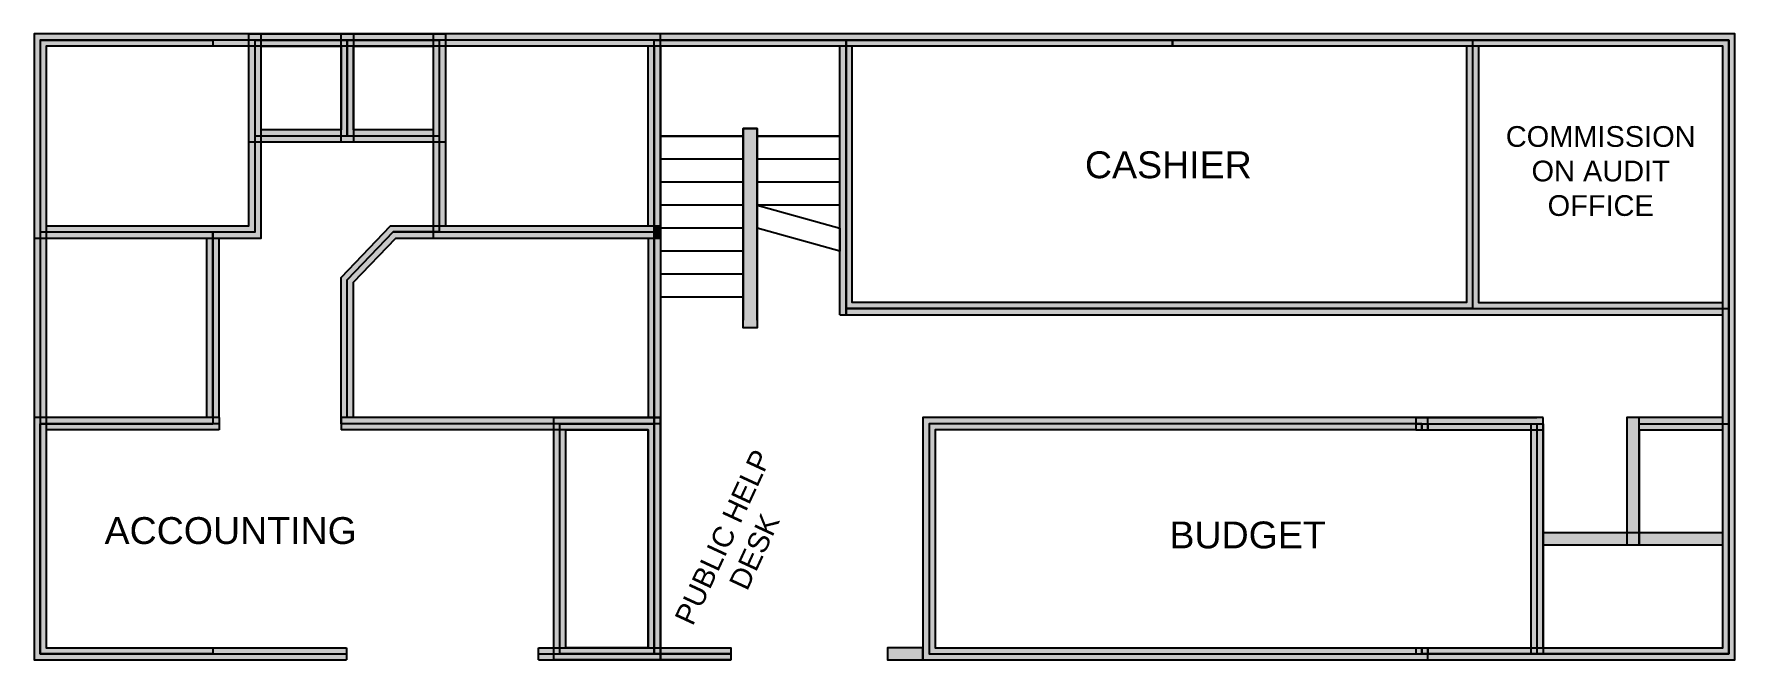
# Model space of a CAD drawing. Header units: centimetres. Extents: x 5342 to 27502, y 9932 to 18092.
import ezdxf

# ---------------------------------------------------------------- set-up
doc = ezdxf.new("R2010")
doc.units = ezdxf.units.CM
doc.layers.add('hatches', color=7, linetype='Continuous')
doc.layers.add('label', color=7, linetype='Continuous')
doc.styles.get("Standard").update_dxf_attribs({"font": 'arial.ttf'})

msp = doc.modelspace()

# ---------------------------------------------------------------- hatches: boundary and pattern name
at = {"layer": 'hatches'}
h = msp.add_hatch(color=256, dxfattribs=at)
h.dxf.hatch_style = 1
h.paths.add_polyline_path([(10542, 18012), (9502, 18012), (9502, 17932), (10542, 17932)])
h.paths.add_polyline_path([(10702, 18012), (10622, 18012), (10622, 17932), (10702, 17932)])
h.paths.add_polyline_path([(10622, 18012), (10542, 18012), (10542, 17932), (10622, 17932)])
h.paths.add_polyline_path([(10702, 18092), (10542, 18092), (10542, 18012), (10622, 18012), (10702, 18012)])
h.paths.add_polyline_path([(10542, 18092), (9502, 18092), (9502, 18012), (10542, 18012)])
h.paths.add_polyline_path([(9502, 18092), (9342, 18092), (9342, 18012), (9422, 18012), (9502, 18012)])
h.paths.add_polyline_path([(9422, 18012), (9342, 18012), (9342, 17932), (9422, 17932)])
h.paths.add_polyline_path([(9502, 18012), (9422, 18012), (9422, 17932), (9502, 17932)])
h.paths.add_polyline_path([(9502, 17932), (9422, 17932), (9422, 16762), (9502, 16762)])
h.paths.add_polyline_path([(9422, 17932), (9342, 17932), (9342, 16762), (9422, 16762)])
h.paths.add_polyline_path([(9342, 18012), (8302, 18012), (8302, 17932), (9342, 17932)])
h.paths.add_polyline_path([(9342, 18092), (8302, 18092), (8302, 18012), (9342, 18012)])
h.paths.add_polyline_path([(8222, 18012), (8142, 18012), (8142, 17932), (8222, 17932)])
h.paths.add_polyline_path([(8302, 18012), (8222, 18012), (8222, 17932), (8302, 17932)])
h.paths.add_polyline_path([(8302, 18092), (8142, 18092), (8142, 18012), (8222, 18012), (8302, 18012)])
h.paths.add_polyline_path([(8222, 17932), (8142, 17932), (8142, 16682), (8222, 16682)])
h.paths.add_polyline_path([(8302, 17932), (8222, 17932), (8222, 16762), (8302, 16762)])
h.paths.add_polyline_path([(8142, 18012), (7672, 18012), (7672, 17932), (8142, 17932)], flags=17)
h.paths.add_polyline_path([(8142, 18092), (5342, 18092), (5342, 15432), (5422, 15432), (5422, 18012), (8142, 18012)])
h.paths.add_polyline_path([(7672, 18012), (5422, 18012), (5422, 15512), (5502, 15512), (5502, 17932), (7672, 17932)], flags=17)
h = msp.add_hatch(color=256, dxfattribs=at)
h.dxf.hatch_style = 1
h.paths.add_polyline_path([(10702, 16682), (10622, 16682), (10622, 15592), (10702, 15592)])
h.paths.add_polyline_path([(10622, 16682), (10542, 16682), (10542, 15592), (10622, 15592)])
h.paths.add_polyline_path([(10542, 16762), (9502, 16762), (9502, 16682), (10542, 16682)])
h.paths.add_polyline_path([(9502, 16762), (9422, 16762), (9342, 16762), (9342, 16682), (9502, 16682)])
h.paths.add_polyline_path([(9342, 16762), (8302, 16762), (8302, 16682), (9342, 16682)])
h.paths.add_polyline_path([(8302, 16762), (8222, 16762), (8222, 16682), (8302, 16682)])
h.paths.add_polyline_path([(9342, 16842), (8302, 16842), (8302, 16762), (9342, 16762)])
h.paths.add_polyline_path([(10542, 16842), (9502, 16842), (9502, 16762), (10542, 16762)])
h.paths.add_polyline_path([(10622, 18012), (10542, 18012), (10542, 16762), (10622, 16762)])
h.paths.add_polyline_path([(10702, 18012), (10622, 18012), (10622, 16762), (10622, 16682), (10702, 16682)])
h.paths.add_polyline_path([(10622, 16762), (10542, 16762), (10542, 16682), (10622, 16682)])
h.paths.add_polyline_path([(13502, 18092), (10702, 18092), (10702, 18012), (13422, 18012), (13502, 18012)])
h.paths.add_polyline_path([(15922, 18012), (13502, 18012), (13502, 17932), (15922, 17932)], flags=17)
h.paths.add_polyline_path([(20172, 18012), (15922, 18012), (15922, 17932), (20172, 17932)], flags=17)
h.paths.add_polyline_path([(27502, 18092), (13502, 18092), (13502, 18012), (15922, 18012), (20172, 18012), (27422, 18012), (27422, 10012), (23502, 10012), (23502, 9932), (27502, 9932)])
h.paths.add_polyline_path([(16002, 17932), (15922, 17932), (15922, 14512), (24082, 14512), (24082, 17932), (24002, 17932), (24002, 14592), (20092, 14592), (16002, 14592)], flags=17)
h.paths.add_polyline_path([(15922, 17932), (15842, 17932), (15842, 14432), (15922, 14432)], flags=17)
h.paths.add_polyline_path([(27342, 14512), (15922, 14512), (15922, 14432), (27342, 14432)], flags=17)
h.paths.add_polyline_path([(27342, 14592), (24162, 14592), (24162, 17932), (24082, 17932), (24082, 14512), (27342, 14512)], flags=16)
h.paths.add_polyline_path([(27422, 18012), (24082, 18012), (24082, 17932), (27342, 17932), (27342, 14512), (27422, 14512)], flags=17)
h.paths.add_polyline_path([(24082, 18012), (20172, 18012), (20172, 17932), (24082, 17932)], flags=17)
h.paths.add_polyline_path([(27422, 14512), (27342, 14512), (27342, 13012), (27422, 13012)], flags=17)
h.paths.add_polyline_path([(27342, 13012), (26252, 13012), (26252, 12932), (27342, 12932)], flags=16)
h.paths.add_polyline_path([(27342, 13092), (26252, 13092), (26252, 13012), (27342, 13012)], flags=17)
h.paths.add_polyline_path([(27422, 13012), (27342, 13012), (27342, 12932), (27342, 10092), (25002, 10092), (25002, 10012), (27422, 10012)], flags=17)
h.paths.add_polyline_path([(26252, 13092), (26092, 13092), (26092, 11592), (26252, 11592)], flags=17)
h = msp.add_hatch(color=256, dxfattribs=at)
h.dxf.hatch_style = 1
h.paths.add_polyline_path([(13422, 10092), (12192, 10092), (12192, 10012), (13422, 10012)])
h.paths.add_polyline_path([(13502, 10012), (12112, 10012), (12112, 9932), (13502, 9932)])
h.paths.add_polyline_path([(12192, 10092), (12112, 10092), (12112, 10012), (12192, 10012)])
h.paths.add_polyline_path([(12112, 10092), (11912, 10092), (11912, 10012), (12112, 10012)])
h.paths.add_polyline_path([(12112, 10012), (11912, 10012), (11912, 9932), (12112, 9932)])
h.paths.add_polyline_path([(12192, 12932), (12112, 12932), (12112, 10092), (12192, 10092)])
h.paths.add_polyline_path([(12272, 12932), (12192, 12932), (12192, 10092), (12272, 10092)], flags=17)
h.paths.add_polyline_path([(14422, 10012), (13502, 10012), (13502, 9932), (14422, 9932)])
h.paths.add_polyline_path([(14422, 10092), (13502, 10092), (13502, 10012), (14422, 10012)])
h.paths.add_polyline_path([(13502, 10092), (13422, 10092), (13422, 10012), (13502, 10012)])
h.paths.add_polyline_path([(13502, 13092), (13422, 13092), (13422, 10092), (13502, 10092)])
h.paths.add_polyline_path([(13422, 13012), (12192, 13012), (12192, 12932), (13342, 12932), (13342, 10092), (13422, 10092)])
h.paths.add_polyline_path([(13422, 13092), (12112, 13092), (12112, 13012), (13422, 13012)])
h.paths.add_polyline_path([(12192, 13012), (12112, 13012), (12112, 12932), (12192, 12932)])
h.paths.add_polyline_path([(12112, 13092), (9502, 13092), (9422, 13092), (9342, 13092), (9342, 13012), (12112, 13012)])
h.paths.add_polyline_path([(12112, 13012), (9342, 13012), (9342, 12932), (12112, 12932)])
h.paths.add_polyline_path([(9502, 14855), (10056, 15432), (13342, 15432), (13342, 13092), (13422, 13092), (13422, 15512), (10022, 15512), (9422, 14887), (9422, 13092), (9502, 13092)], flags=17)
h.paths.add_polyline_path([(9422, 14887), (10022, 15512), (13422, 15512), (13422, 15592), (9988, 15592), (9342, 14919), (9342, 13092), (9422, 13092)])
h.paths.add_polyline_path([(13502, 15592), (13422, 15592), (13422, 13092), (13502, 13092)])
h.paths.add_polyline_path([(13502, 15592), (13422, 15592), (13422, 15432), (13502, 15432)], flags=17)
h.paths.add_polyline_path([(13502, 18012), (13422, 18012), (13422, 15592), (13502, 15592)])
h.paths.add_polyline_path([(13422, 18012), (10702, 18012), (10702, 17932), (13342, 17932), (13342, 15592), (13422, 15592)])
h = msp.add_hatch(color=256, dxfattribs=at)
h.dxf.hatch_style = 1
h.paths.add_polyline_path([(8222, 17932), (8142, 17932), (8142, 15592), (5502, 15592), (5502, 15512), (8222, 15512)])
h.paths.add_polyline_path([(5502, 15512), (5422, 15512), (5422, 15432), (5502, 15432)])
h.paths.add_polyline_path([(7672, 15432), (7592, 15432), (7592, 13092), (7672, 13092)])
h.paths.add_polyline_path([(7752, 15432), (7672, 15432), (7672, 13092), (7752, 13092)])
h.paths.add_polyline_path([(8302, 16682), (8222, 16682), (8222, 15512), (7672, 15512), (7672, 15432), (7752, 15432), (8302, 15432)])
h.paths.add_polyline_path([(7672, 15512), (5502, 15512), (5502, 15432), (7672, 15432)])
h.paths.add_polyline_path([(5502, 15432), (5422, 15432), (5422, 13092), (5502, 13092)])
h.paths.add_polyline_path([(5422, 15432), (5342, 15432), (5342, 13092), (5422, 13092)])
h.paths.add_polyline_path([(7752, 13012), (5502, 13012), (5502, 12932), (7752, 12932)])
h.paths.add_polyline_path([(7672, 13092), (7592, 13092), (5502, 13092), (5502, 13012), (7672, 13012)])
h.paths.add_polyline_path([(7752, 13092), (7672, 13092), (7672, 13012), (7752, 13012)])
h.paths.add_polyline_path([(5502, 13092), (5422, 13092), (5422, 13012), (5502, 13012)])
h = msp.add_hatch(color=256, dxfattribs=at)
h.dxf.hatch_style = 1
h.paths.add_polyline_path([(14582, 14262), (14762, 14262), (14762, 16862), (14582, 16862)])
h = msp.add_hatch(color=256, dxfattribs=at)
h.dxf.hatch_style = 1
h.paths.add_polyline_path([(13502, 15592), (13422, 15592), (13422, 15512), (13422, 15432), (13502, 15432)])
h = msp.add_hatch(color=256, dxfattribs=at)
h.dxf.hatch_style = 1
h.paths.add_polyline_path([(5422, 13012), (5422, 13092), (5342, 13092), (5342, 9932), (9412, 9932), (9412, 10012), (5422, 10012)])
h.paths.add_polyline_path([(5502, 13012), (5422, 13012), (5422, 10012), (7672, 10012), (7672, 10092), (5502, 10092)], flags=17)
h.paths.add_polyline_path([(9412, 10092), (7672, 10092), (7672, 10012), (9412, 10012)], flags=17)
h = msp.add_hatch(color=256, dxfattribs=at)
h.dxf.hatch_style = 1
h.paths.add_polyline_path([(23342, 13012), (17002, 13012), (17002, 10012), (23342, 10012), (23342, 10092), (17082, 10092), (17082, 12932), (23342, 12932)], flags=17)
h.paths.add_polyline_path([(23342, 13092), (16922, 13092), (16922, 9932), (23502, 9932), (23502, 10012), (18422, 10012), (17002, 10012), (17002, 13012), (23342, 13012)])
h.paths.add_polyline_path([(16922, 10092), (16462, 10092), (16462, 9932), (16922, 9932)])
h.paths.add_polyline_path([(24842, 10092), (23502, 10092), (23502, 10012), (24842, 10012)])
h.paths.add_polyline_path([(23422, 10092), (23342, 10092), (23342, 10012), (23422, 10012)], flags=17)
h.paths.add_polyline_path([(23502, 10092), (23422, 10092), (23422, 10012), (23502, 10012)], flags=17)
h.paths.add_polyline_path([(25002, 10092), (24922, 10092), (24922, 10012), (25002, 10012)])
h.paths.add_polyline_path([(24922, 10092), (24842, 10092), (24842, 10012), (24922, 10012)])
h.paths.add_polyline_path([(25002, 12932), (24922, 12932), (24922, 10092), (25002, 10092)])
h.paths.add_polyline_path([(24922, 12932), (24842, 12932), (24842, 10092), (24922, 10092)])
h.paths.add_polyline_path([(26092, 11592), (25002, 11592), (25002, 11432), (26092, 11432)])
h.paths.add_polyline_path([(27342, 11592), (26252, 11592), (26252, 11432), (27342, 11432)])
h.paths.add_polyline_path([(26252, 11592), (26092, 11592), (26092, 11432), (26252, 11432)])
h.paths.add_polyline_path([(25002, 13092), (23502, 13092), (23502, 13012), (25002, 13012)])
h.paths.add_polyline_path([(24842, 13012), (23502, 13012), (23502, 12932), (24842, 12932)])
h.paths.add_polyline_path([(23502, 13092), (23342, 13092), (23342, 13012), (23422, 13012), (23502, 13012)], flags=17)
h.paths.add_polyline_path([(23502, 13012), (23422, 13012), (23422, 12932), (23502, 12932)], flags=17)
h.paths.add_polyline_path([(23422, 13012), (23342, 13012), (23342, 12932), (23422, 12932)], flags=17)
h.paths.add_polyline_path([(25002, 13012), (24922, 13012), (24922, 12932), (25002, 12932)])
h.paths.add_polyline_path([(24922, 13012), (24842, 13012), (24842, 12932), (24922, 12932)])

# ---------------------------------------------------------------- linework, layer by layer
for p, q in [((10022, 15512), (9422, 14887)), ((10622, 15512), (10022, 15512)), ((24082, 14512), (27422, 14512)), ((7752, 13092), (7752, 12932)), ((9342, 13092), (9342, 12932)), ((23342, 13092), (24922, 13092)), ((23342, 13012), (24922, 13012)), ((23342, 12932), (24922, 12932)), ((24922, 13012), (25002, 13012)), ((26092, 12932), (26092, 11432)), ((26252, 13012), (27422, 13012)), ((26252, 12932), (26252, 11432)), ((26252, 12932), (27342, 12932)), ((25002, 11592), (27342, 11592)), ((25002, 11432), (27342, 11432))]:
    msp.add_line(p, q)
for points in [[(18422, 9932), (27502, 9932), (27502, 18092), (5342, 18092), (5342, 9932), (9412, 9932)], [(18422, 10012), (27422, 10012), (27422, 18012), (5422, 18012), (5422, 10012), (9412, 10012)], [(5422, 18012), (7672, 18012), (7672, 17932)], [(13422, 18012), (23422, 18012)], [(13422, 18012), (15922, 18012), (15922, 14512)], [(13422, 14512), (13422, 18012)], [(14422, 10012), (13422, 10012), (13422, 18012)], [(15922, 18012), (20172, 18012), (20172, 17932)], [(20172, 14512), (15922, 14512), (15922, 18012)], [(20172, 18012), (24082, 18012), (24082, 14512), (20172, 14512)], [(20172, 17932), (20172, 18012)], [(24082, 18012), (27422, 18012), (27422, 10012), (23422, 10012)], [(18422, 10092), (27342, 10092), (27342, 17932), (5502, 17932), (5502, 10092), (9412, 10092)], [(13422, 17932), (13422, 10092)], [(13502, 17932), (13502, 10092)], [(15842, 14432), (15842, 17932)], [(20172, 14512), (15922, 14512), (15922, 17932)], [(15922, 14432), (15922, 17932)], [(20092, 14592), (16002, 14592), (16002, 17932)], [(24002, 17932), (24002, 14592), (20092, 14592)], [(24082, 17932), (24082, 14512), (20172, 14512)], [(24082, 17932), (24082, 14512), (27342, 14512)], [(24162, 17932), (24162, 14592), (27342, 14592)], [(7592, 13092), (7592, 15432)], [(7672, 15512), (7672, 13012)], [(7672, 15512), (7672, 13012)], [(7672, 14262), (7672, 15512)], [(7672, 13092), (7672, 15432)], [(7752, 13092), (7752, 15432)], [(13422, 15512), (13422, 13092), (9422, 13092), (9422, 14887), (10022, 15512), (13422, 15512)], [(15842, 14432), (27342, 14432)], [(15922, 14512), (27342, 14512)], [(7752, 13092), (5342, 13092), (5342, 9932), (9412, 9932)], [(11912, 9932), (13502, 9932), (13502, 13092), (9342, 13092)], [(23502, 12932), (23502, 13092), (16922, 13092), (16922, 9932), (23502, 9932), (23502, 10092)], [(25002, 13092), (23342, 13092), (23342, 12932)], [(25002, 13092), (23342, 13092), (23342, 12932), (25002, 12932)], [(23342, 10092), (25002, 10092), (25002, 13092)], [(26252, 12932), (27342, 12932), (27342, 13092), (26092, 13092)], [(5422, 13012), (5422, 10012), (9412, 10012)], [(7672, 10092), (7672, 10012), (5422, 10012), (5422, 13012), (7672, 13012)], [(7752, 13012), (5422, 13012)], [(7752, 12932), (5502, 12932), (5502, 10092), (9412, 10092)], [(11912, 10012), (13422, 10012), (13422, 13012), (9342, 13012)], [(11912, 10092), (13342, 10092), (13342, 12932), (9342, 12932)], [(23422, 12932), (23422, 13012), (17002, 13012), (17002, 10012), (23422, 10012), (23422, 10092)], [(23342, 12932), (17082, 12932), (17082, 10092), (23342, 10092)], [(23342, 13012), (23342, 12932)], [(23342, 13012), (25002, 13012)], [(23422, 13012), (23422, 12932)], [(23502, 13012), (23502, 12932)], [(24842, 13012), (24842, 10012)], [(24922, 13012), (24922, 10012), (24922, 10012)], [(25002, 13012), (25002, 10012)], [(9412, 10092), (9412, 9932)], [(11912, 10092), (14422, 10092)], [(11912, 9932), (11912, 10092)], [(11912, 10012), (14422, 10012)], [(16922, 10092), (16922, 9932)], [(23342, 10092), (23342, 10012)], [(23422, 10092), (23422, 10012), (23422, 10012)], [(23502, 10092), (23502, 10012)], [(11912, 9932), (14422, 9932)]]:
    msp.add_lwpolyline(points)
for points in [[(8302, 18092), (5342, 18092), (5342, 15432), (8302, 15432)], [(8222, 18012), (5422, 18012), (5422, 15512), (8222, 15512)], [(8142, 18092), (9502, 18092), (9502, 16682), (8142, 16682)], [(8222, 18012), (9422, 18012), (9422, 16762), (8222, 16762)], [(9342, 18092), (10702, 18092), (10702, 16682), (9342, 16682)], [(9422, 18012), (10622, 18012), (10622, 16762), (9422, 16762)], [(13502, 18092), (10542, 18092), (10542, 15432), (13502, 15432)], [(13422, 18012), (10622, 18012), (10622, 15512), (13422, 15512)], [(8142, 17932), (5502, 17932), (5502, 15592), (8142, 15592)], [(8302, 17932), (9342, 17932), (9342, 16842), (8302, 16842)], [(9502, 17932), (10542, 17932), (10542, 16842), (9502, 16842)], [(13342, 17932), (10702, 17932), (10702, 15592), (13342, 15592)], [(13502, 15592), (13502, 13012), (9342, 13012), (9342, 14919), (9988, 15592)], [(13342, 15432), (13342, 13092), (9502, 13092), (9502, 14855), (10056, 15432)], [(12112, 13092), (13502, 13092), (13502, 9932), (12112, 9932)], [(26092, 11432), (26252, 11432), (26252, 13092), (26092, 13092)], [(12192, 13012), (13422, 13012), (13422, 10012), (12192, 10012)], [(12272, 12932), (13342, 12932), (13342, 10092), (12272, 10092)], [(13502, 10092), (14422, 10092), (14422, 9932), (13502, 9932)], [(16922, 10092), (16462, 10092), (16462, 9932), (16922, 9932)]]:
    msp.add_lwpolyline(points, close=True)
for p, q in [((14582, 16762), (14582, 14362)), ((14762, 16762), (14762, 14362))]:
    msp.add_line(p, q, dxfattribs=at)
for points in [[(14762, 14362), (14762, 16862), (14582, 16862), (14582, 14362)], [(13502, 16762), (14582, 16762)], [(14582, 16762), (13502, 16762)], [(14762, 16762), (15842, 16762)], [(15842, 16762), (14762, 16762)], [(14582, 16462), (13502, 16462)], [(15842, 16462), (14762, 16462)], [(14582, 16161), (13502, 16161)], [(15842, 16161), (14762, 16161)], [(14582, 15862), (13502, 15862)], [(15842, 15862), (14762, 15862)], [(14762, 15862), (15842, 15561), (15842, 15261), (14762, 15562), (14762, 15862)], [(14582, 15561), (13502, 15561)], [(14764, 15561), (14762, 15561)], [(14582, 15262), (13502, 15262)], [(14582, 14961), (13502, 14961)], [(14582, 14661), (13502, 14661)], [(15922, 14512), (15922, 14432)]]:
    msp.add_lwpolyline(points, dxfattribs=at)
msp.add_lwpolyline([(14582, 16862), (14762, 16862), (14762, 14262), (14582, 14262)], close=True, dxfattribs=at)

# ---------------------------------------------------------------- texts
at = {"layer": 'label', "attachment_point": 1}
for s, width, insert, char_height in [('\\pxqc;COMMISSION ON AUDIT OFFICE', 2980.7, (24262, 16891), 270), ('CASHIER', 6591.93, (19033, 16562), 350), ('ACCOUNTING', 6591.93, (6261, 11794), 350), ('BUDGET', 6591.93, (20134, 11737), 350)]:
    msp.add_mtext_dynamic_manual_height_columns(s, width=width, gutter_width=12.5, heights=[0], dxfattribs=dict(at, insert=insert, char_height=char_height))
at = {"layer": 'label', "insert": (13611, 10332), "char_height": 270, "attachment_point": 1, "rotation": 65.1019}
msp.add_mtext_dynamic_manual_height_columns('\\pxqc;PUBLIC HELP DESK', width=2773.39, gutter_width=12.5, heights=[0], dxfattribs=at)

doc.saveas('drawing.dxf')
